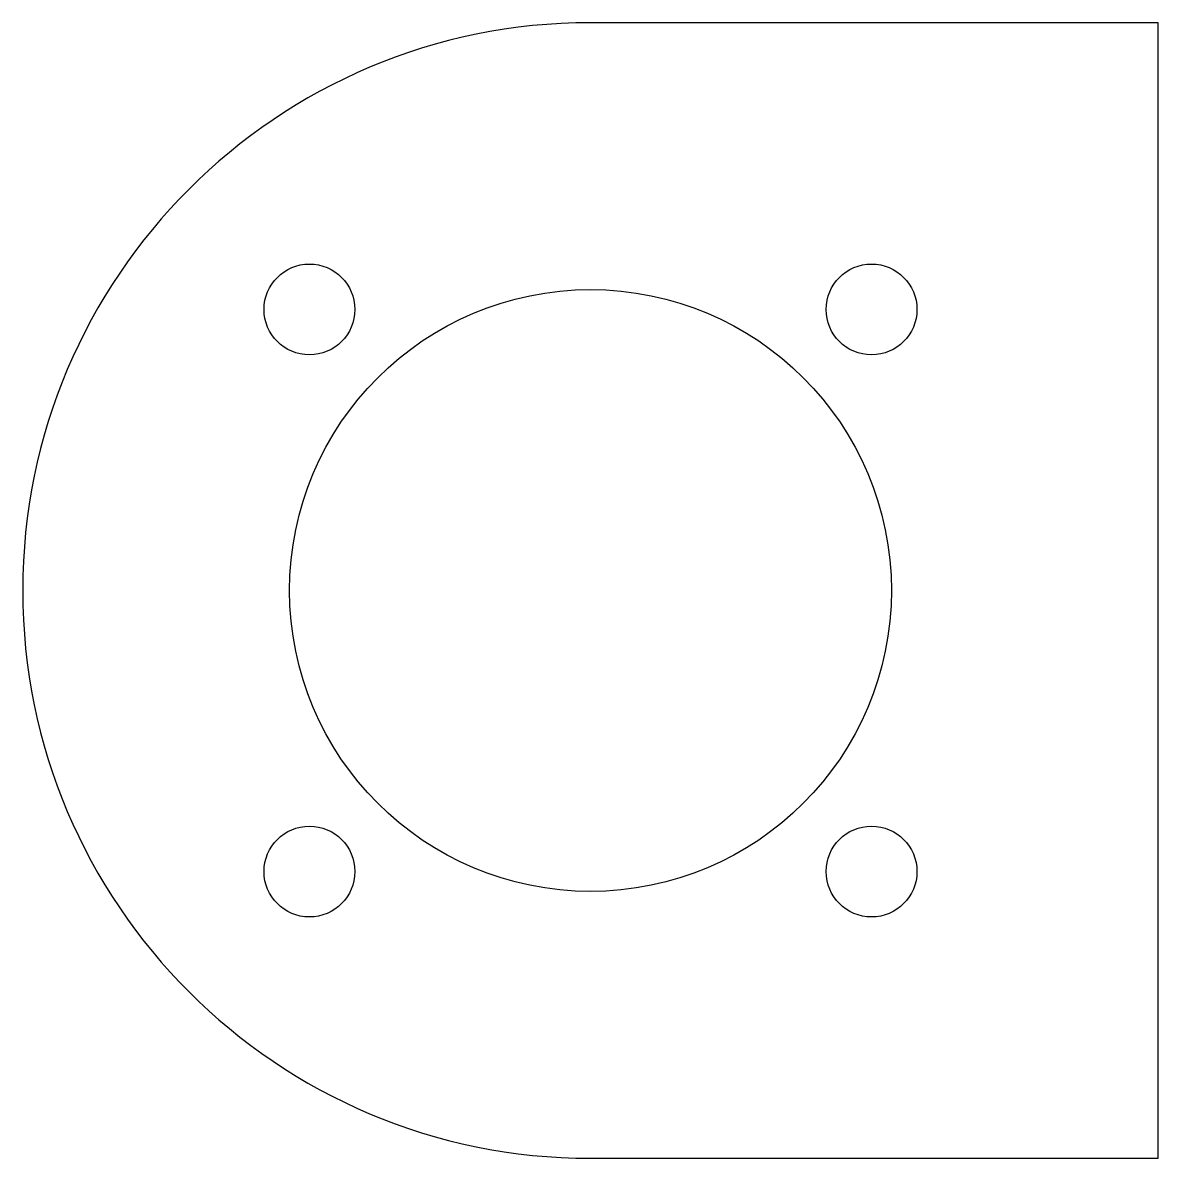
# Model space of a CAD drawing. Header units: millimetres. Extents: x -25 to 25, y -25 to 25.
import ezdxf

# ---------------------------------------------------------------- set-up
doc = ezdxf.new("R2010")
doc.units = ezdxf.units.MM

msp = doc.modelspace()

# ---------------------------------------------------------------- linework, layer by layer
msp.add_lwpolyline([(25, 25), (0, 25, 1), (0, -25), (25, -25)], format="xyb", close=True)
for centre, radius in [((-12.374, 12.374), 2), ((12.374, 12.374), 2), ((0, 0), 13.25), ((-12.374, -12.374), 2), ((12.374, -12.374), 2)]:
    msp.add_circle(centre, radius)

doc.saveas('drawing.dxf')
